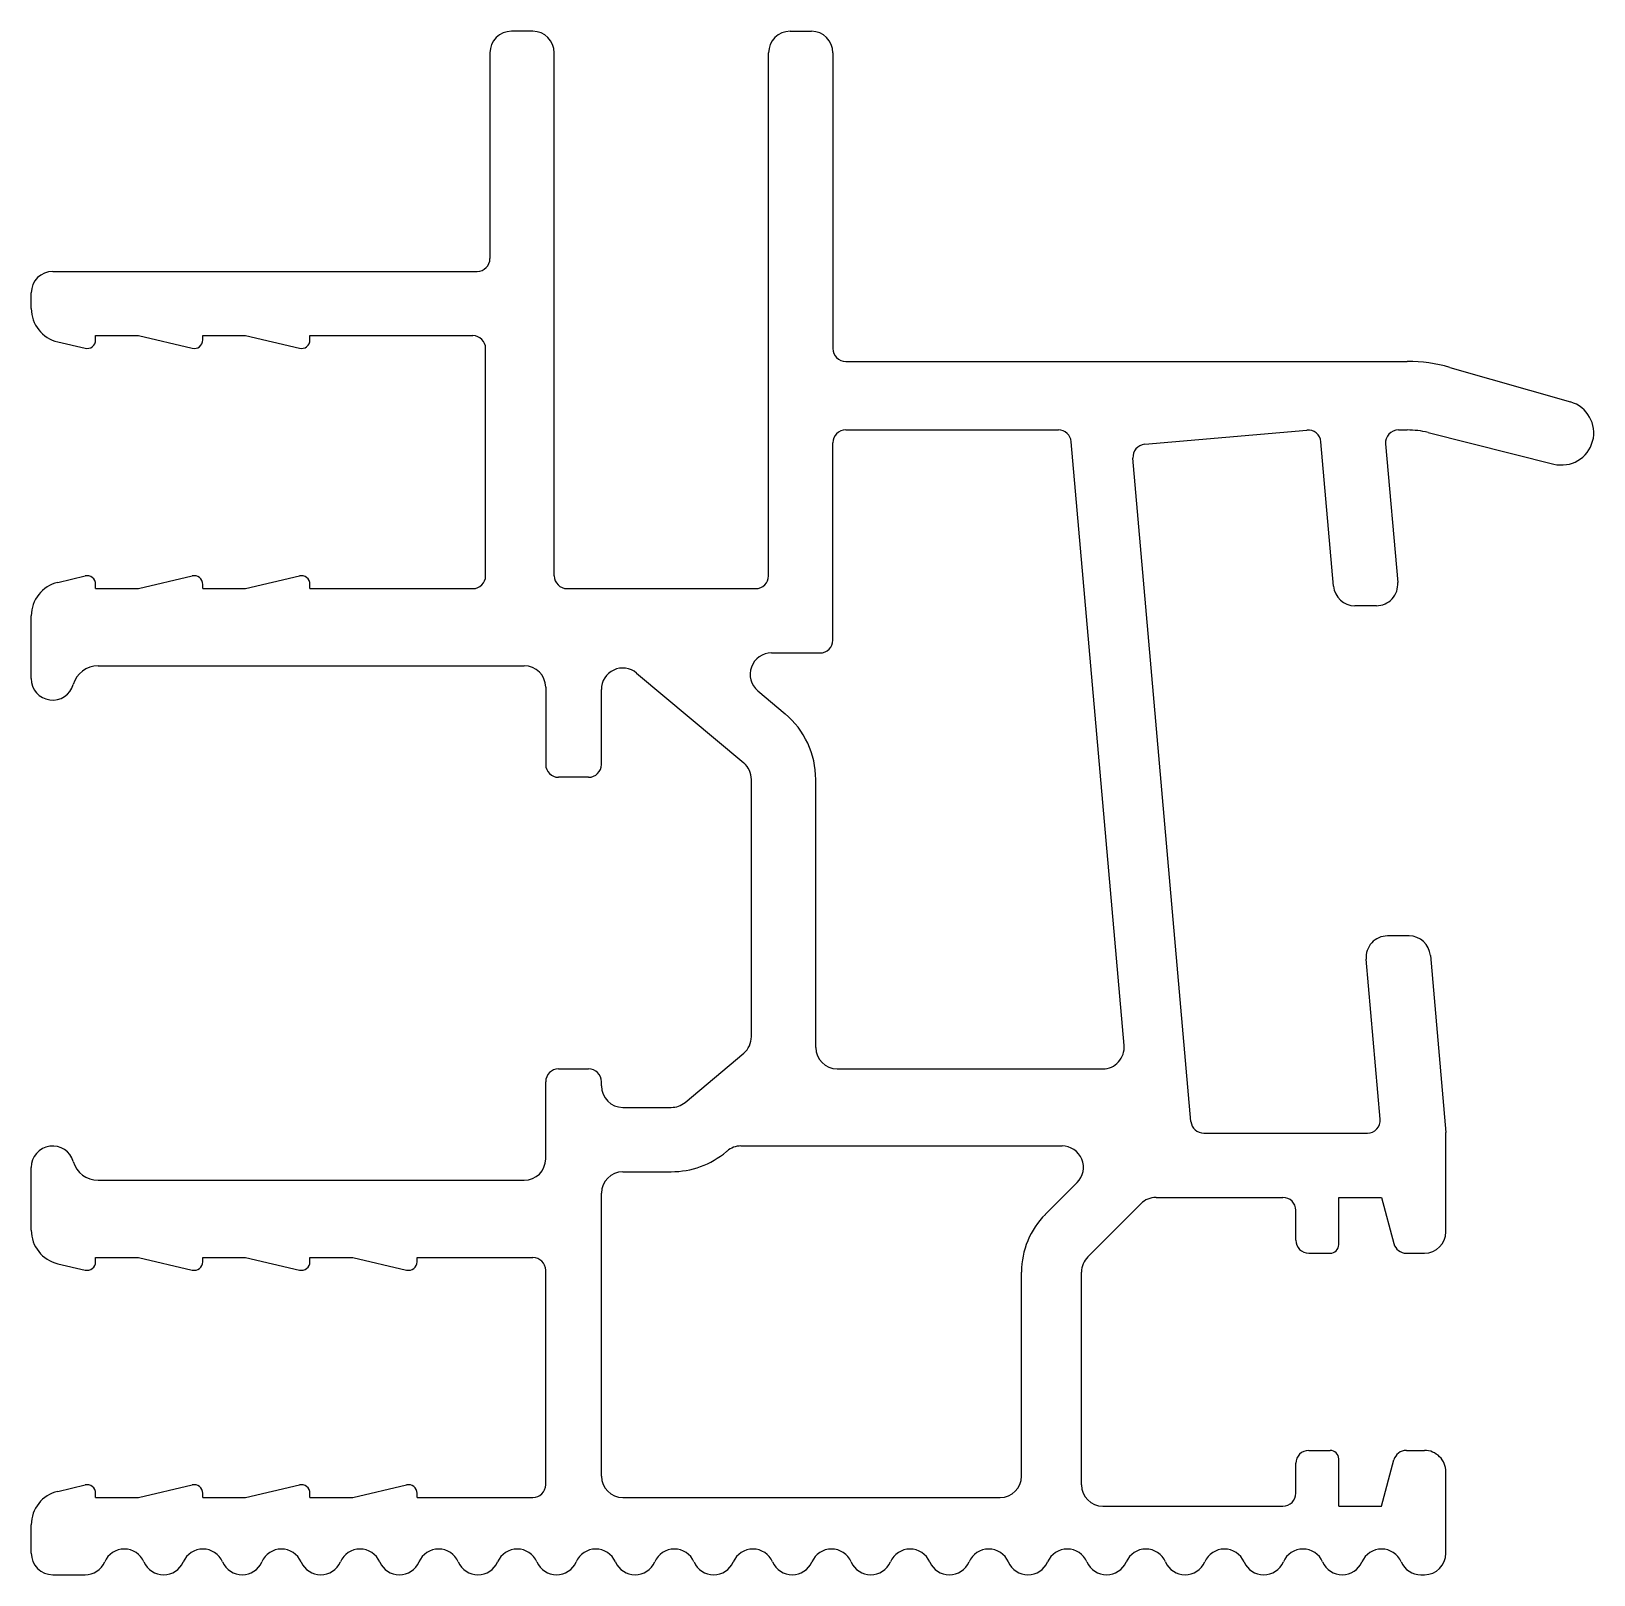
# Model space of a CAD drawing. Extents: x 55.8 to 92.2, y 35.7 to 71.7.
import ezdxf

# ---------------------------------------------------------------- set-up
doc = ezdxf.new("R2010")
doc.units = 0
doc.layers.get('0').update_dxf_attribs({"linetype": 'CONTINUOUS'})

msp = doc.modelspace()

# ---------------------------------------------------------------- linework, layer by layer
at = {"color": 7}
for p, q in [((67.492, 71.689), (66.992, 71.689)), ((73.492, 71.689), (73.992, 71.689)), ((66.492, 71.189), (66.492, 66.389)), ((67.992, 58.989), (67.992, 71.189)), ((72.992, 58.989), (72.992, 71.189)), ((74.492, 71.189), (74.492, 64.289)), ((56.292, 66.089), (66.192, 66.089)), ((55.792, 65.223), (55.792, 65.589)), ((57.292, 64.489), (57.292, 64.589)), ((57.292, 64.589), (58.292, 64.589)), ((58.292, 64.589), (59.546, 64.294)), ((59.792, 64.489), (59.792, 64.589)), ((59.792, 64.589), (60.792, 64.589)), ((60.792, 64.589), (62.046, 64.294)), ((62.292, 64.489), (62.292, 64.589)), ((62.292, 64.589), (66.092, 64.589)), ((56.409, 64.444), (57.046, 64.294)), ((66.392, 58.989), (66.392, 64.289)), ((74.792, 63.989), (87.892, 63.989)), ((88.884, 63.85), (91.698, 63.042)), ((74.792, 62.389), (79.755, 62.389)), ((81.766, 62.057), (85.551, 62.388)), ((87.685, 62.389), (87.892, 62.389)), ((74.492, 57.489), (74.492, 62.089)), ((81.286, 48.033), (80.054, 62.115)), ((86.171, 58.745), (85.876, 62.115)), ((87.386, 62.063), (87.669, 58.833)), ((88.378, 62.329), (91.309, 61.594)), ((82.846, 46.263), (81.493, 61.732)), ((56.409, 58.834), (57.046, 58.984)), ((57.292, 58.689), (57.292, 58.789)), ((57.292, 58.689), (58.292, 58.689)), ((58.292, 58.689), (59.546, 58.984)), ((59.792, 58.689), (59.792, 58.789)), ((59.792, 58.689), (60.792, 58.689)), ((60.792, 58.689), (62.046, 58.984)), ((62.292, 58.689), (62.292, 58.789)), ((62.292, 58.689), (66.092, 58.689)), ((68.292, 58.689), (72.692, 58.689)), ((55.792, 56.589), (55.792, 58.055)), ((87.171, 58.289), (86.669, 58.289)), ((57.35, 56.889), (67.292, 56.889)), ((73.061, 57.189), (74.192, 57.189)), ((69.913, 56.72), (72.413, 54.622)), ((67.792, 56.389), (67.792, 54.589)), ((69.092, 54.589), (69.092, 56.337)), ((72.74, 56.306), (73.377, 55.771)), ((68.792, 54.289), (68.092, 54.289)), ((72.592, 48.239), (72.592, 54.239)), ((74.092, 47.989), (74.092, 54.239)), ((87.932, 50.589), (87.43, 50.589)), ((87.258, 46.315), (86.932, 50.045)), ((88.43, 50.133), (88.792, 46)), ((71.043, 46.706), (72.413, 47.856)), ((68.092, 47.489), (68.792, 47.489)), ((74.592, 47.489), (80.788, 47.489)), ((67.792, 45.389), (67.792, 47.189)), ((69.092, 47.089), (69.092, 47.189)), ((69.592, 46.589), (70.721, 46.589)), ((83.145, 45.989), (86.96, 45.989)), ((88.792, 43.689), (88.792, 46)), ((72.025, 45.572), (72.007, 45.557)), ((72.346, 45.689), (79.837, 45.689)), ((55.792, 43.723), (55.792, 45.189)), ((57.35, 44.889), (67.292, 44.889)), ((69.592, 45.089), (70.721, 45.089)), ((80.19, 44.835), (79.448, 44.093)), ((69.092, 37.989), (69.092, 44.589)), ((82.031, 44.489), (84.992, 44.489)), ((86.292, 43.389), (86.292, 44.489)), ((86.292, 44.489), (87.292, 44.489)), ((87.292, 44.489), (87.58, 43.411)), ((81.677, 44.343), (80.438, 43.103)), ((85.292, 43.489), (85.292, 44.189)), ((57.292, 42.989), (57.292, 43.089)), ((57.292, 43.089), (58.292, 43.089)), ((58.292, 43.089), (59.546, 42.795)), ((59.792, 42.989), (59.792, 43.089)), ((59.792, 43.089), (60.792, 43.089)), ((60.792, 43.089), (62.046, 42.795)), ((62.292, 42.989), (62.292, 43.089)), ((62.292, 43.089), (63.292, 43.089)), ((63.292, 43.089), (64.546, 42.795)), ((64.792, 42.989), (64.792, 43.089)), ((64.792, 43.089), (67.492, 43.089)), ((85.592, 43.189), (86.092, 43.189)), ((87.87, 43.189), (88.292, 43.189)), ((56.409, 42.944), (57.046, 42.794)), ((67.792, 37.789), (67.792, 42.789)), ((78.892, 37.989), (78.892, 42.75)), ((80.292, 37.789), (80.292, 42.75)), ((85.292, 37.589), (85.292, 38.289)), ((85.592, 38.589), (86.092, 38.589)), ((86.292, 37.289), (86.292, 38.389)), ((87.292, 37.289), (87.58, 38.367)), ((87.87, 38.589), (88.292, 38.589)), ((88.792, 36.189), (88.792, 38.089)), ((56.409, 37.634), (57.046, 37.784)), ((57.292, 37.489), (57.292, 37.589)), ((58.292, 37.489), (59.546, 37.783)), ((59.792, 37.489), (59.792, 37.588)), ((60.792, 37.489), (62.046, 37.783)), ((62.292, 37.489), (62.292, 37.588)), ((63.292, 37.489), (64.546, 37.783)), ((64.792, 37.489), (64.792, 37.588)), ((57.292, 37.489), (58.292, 37.489)), ((59.792, 37.489), (60.792, 37.489)), ((62.292, 37.489), (63.292, 37.489)), ((64.792, 37.489), (67.492, 37.489)), ((69.592, 37.489), (78.392, 37.489)), ((80.792, 37.289), (84.992, 37.289)), ((86.292, 37.289), (87.292, 37.289)), ((55.792, 36.189), (55.792, 36.855)), ((56.292, 35.689), (57.047, 35.689)), ((88.208, 35.689), (88.292, 35.689))]:
    msp.add_line(p, q, dxfattribs=at)
for centre, radius, start, end in [((66.992, 71.189), 0.5, 90, 180), ((67.492, 71.189), 0.5, 0, 90), ((73.492, 71.189), 0.5, 90, 180), ((73.992, 71.189), 0.5, 0, 90), ((66.192, 66.389), 0.3, 270, 0), ((56.292, 65.589), 0.5, 90, 180), ((56.592, 65.223), 0.8, 180, 256.7777), ((66.092, 64.289), 0.3, 0, 90), ((57.092, 64.489), 0.2, 256.7777, 0), ((59.592, 64.489), 0.2, 256.7777, 0), ((62.092, 64.489), 0.2, 256.7777, 0), ((74.792, 64.289), 0.3, 180, 270), ((87.892, 60.389), 3.6, 74, 90), ((91.492, 62.322), 0.75, 255.9258, 74), ((74.792, 62.089), 0.3, 90, 180), ((79.755, 62.089), 0.3, 5, 90), ((85.577, 62.089), 0.3, 5, 95), ((87.685, 62.089), 0.3, 90, 185), ((87.892, 60.389), 2, 75.9258, 90), ((81.792, 61.758), 0.3, 95, 185), ((56.592, 58.055), 0.8, 103.2223, 180), ((57.092, 58.789), 0.2, 0, 103.2224), ((59.592, 58.789), 0.2, 0, 103.2223), ((62.092, 58.789), 0.2, 0, 103.2223), ((66.092, 58.989), 0.3, 270, 0), ((68.292, 58.989), 0.3, 180, 270), ((72.692, 58.989), 0.3, 270, 0), ((86.669, 58.789), 0.5, 185, 270), ((87.171, 58.789), 0.5, 270, 5), ((74.192, 57.489), 0.3, 270, 0), ((57.35, 56.289), 0.6, 90, 164.1734), ((67.292, 56.389), 0.5, 0, 90), ((73.061, 56.689), 0.5, 90, 230), ((56.292, 56.589), 0.5, 180, 344.1734), ((69.592, 56.337), 0.5, 50, 180), ((72.092, 54.239), 2, 0, 50), ((68.092, 54.589), 0.3, 180, 270), ((68.792, 54.589), 0.3, 270, 0), ((72.092, 54.239), 0.5, 0, 50), ((87.43, 50.089), 0.5, 90, 185), ((87.932, 50.089), 0.5, 5, 90), ((72.092, 48.239), 0.5, 310, 0), ((74.592, 47.989), 0.5, 180, 270), ((80.788, 47.989), 0.5, 270, 5), ((68.092, 47.189), 0.3, 90, 180), ((68.792, 47.189), 0.3, 0, 90), ((69.592, 47.089), 0.5, 180, 270), ((70.721, 47.089), 0.5, 270, 310), ((86.96, 46.289), 0.3, 270, 5.0001), ((83.145, 46.289), 0.3, 185, 270), ((56.292, 45.189), 0.5, 15.8266, 180), ((72.346, 45.189), 0.5, 90, 130), ((79.837, 45.189), 0.5, 315, 90), ((57.35, 45.489), 0.6, 195.8266, 270), ((67.292, 45.389), 0.5, 270, 0), ((70.721, 47.089), 2, 270, 310), ((69.592, 44.589), 0.5, 90, 180), ((82.031, 43.989), 0.5, 90, 135), ((84.992, 44.189), 0.3, 0, 90), ((80.792, 42.75), 1.9, 135, 180), ((56.592, 43.723), 0.8, 180, 256.8), ((85.592, 43.489), 0.3, 180, 270), ((86.092, 43.389), 0.2, 270, 0), ((87.87, 43.489), 0.3, 195, 270), ((88.292, 43.689), 0.5, 270, 0), ((67.492, 42.789), 0.3, 0, 90), ((80.792, 42.75), 0.5, 135, 180), ((57.092, 42.989), 0.2, 256.8, 0), ((59.592, 42.989), 0.2, 256.8, 0), ((62.092, 42.989), 0.2, 256.8, 0), ((64.592, 42.989), 0.2, 256.8, 0), ((85.592, 38.289), 0.3, 90, 180), ((86.092, 38.389), 0.2, 0, 90), ((87.87, 38.289), 0.3, 90, 165), ((88.292, 38.089), 0.5, 360, 90.0001), ((69.592, 37.989), 0.5, 180, 270), ((78.392, 37.989), 0.5, 270, 0), ((56.592, 36.855), 0.8, 103.2, 180), ((57.092, 37.589), 0.2, 0, 103.2), ((59.592, 37.588), 0.2, 0, 103.2001), ((62.092, 37.588), 0.2, 0, 103.2001), ((64.592, 37.588), 0.2, 0, 103.2002), ((67.492, 37.789), 0.3, 270, 0), ((80.792, 37.789), 0.5, 180, 270), ((84.992, 37.589), 0.3, 270, 0), ((56.292, 36.189), 0.5, 180, 270), ((57.963, 35.789), 0.5, 23.5782, 156.4218), ((59.796, 35.789), 0.5, 23.5782, 156.4218), ((61.629, 35.789), 0.5, 23.5782, 156.4218), ((63.462, 35.789), 0.5, 23.5782, 156.4218), ((65.295, 35.789), 0.5, 23.5782, 156.4218), ((67.128, 35.789), 0.5, 23.5782, 156.4218), ((68.961, 35.789), 0.5, 23.5782, 156.4218), ((70.794, 35.789), 0.5, 23.5782, 156.4218), ((72.627, 35.789), 0.5, 23.5782, 156.4218), ((74.46, 35.789), 0.5, 23.5782, 156.4218), ((76.293, 35.789), 0.5, 23.5782, 156.4218), ((78.127, 35.789), 0.5, 23.5782, 156.4218), ((79.96, 35.789), 0.5, 23.5782, 156.4218), ((81.793, 35.789), 0.5, 23.5782, 156.4218), ((83.626, 35.789), 0.5, 23.5782, 156.4218), ((85.459, 35.789), 0.5, 23.5782, 156.4218), ((87.292, 35.789), 0.5, 23.5782, 156.4218), ((88.292, 36.189), 0.5, 270, 360), ((57.047, 36.189), 0.5, 270, 336.4218), ((58.88, 36.189), 0.5, 203.5782, 336.4218), ((60.713, 36.189), 0.5, 203.5782, 336.4218), ((62.546, 36.189), 0.5, 203.5782, 336.4218), ((64.379, 36.189), 0.5, 203.5782, 336.4218), ((66.212, 36.189), 0.5, 203.5782, 336.4218), ((68.045, 36.189), 0.5, 203.5782, 336.4218), ((69.878, 36.189), 0.5, 203.5782, 336.4218), ((71.711, 36.189), 0.5, 203.5782, 336.4218), ((73.544, 36.189), 0.5, 203.5782, 336.4218), ((75.377, 36.189), 0.5, 203.5782, 336.4218), ((77.21, 36.189), 0.5, 203.5782, 336.4218), ((79.043, 36.189), 0.5, 203.5782, 336.4218), ((80.876, 36.189), 0.5, 203.5782, 336.4218), ((82.709, 36.189), 0.5, 203.5782, 336.4218), ((84.542, 36.189), 0.5, 203.5782, 336.4218), ((86.375, 36.189), 0.5, 203.5782, 336.4218), ((88.208, 36.189), 0.5, 203.5782, 270)]:
    msp.add_arc(centre, radius, start, end, dxfattribs=at)

doc.saveas('drawing.dxf')
